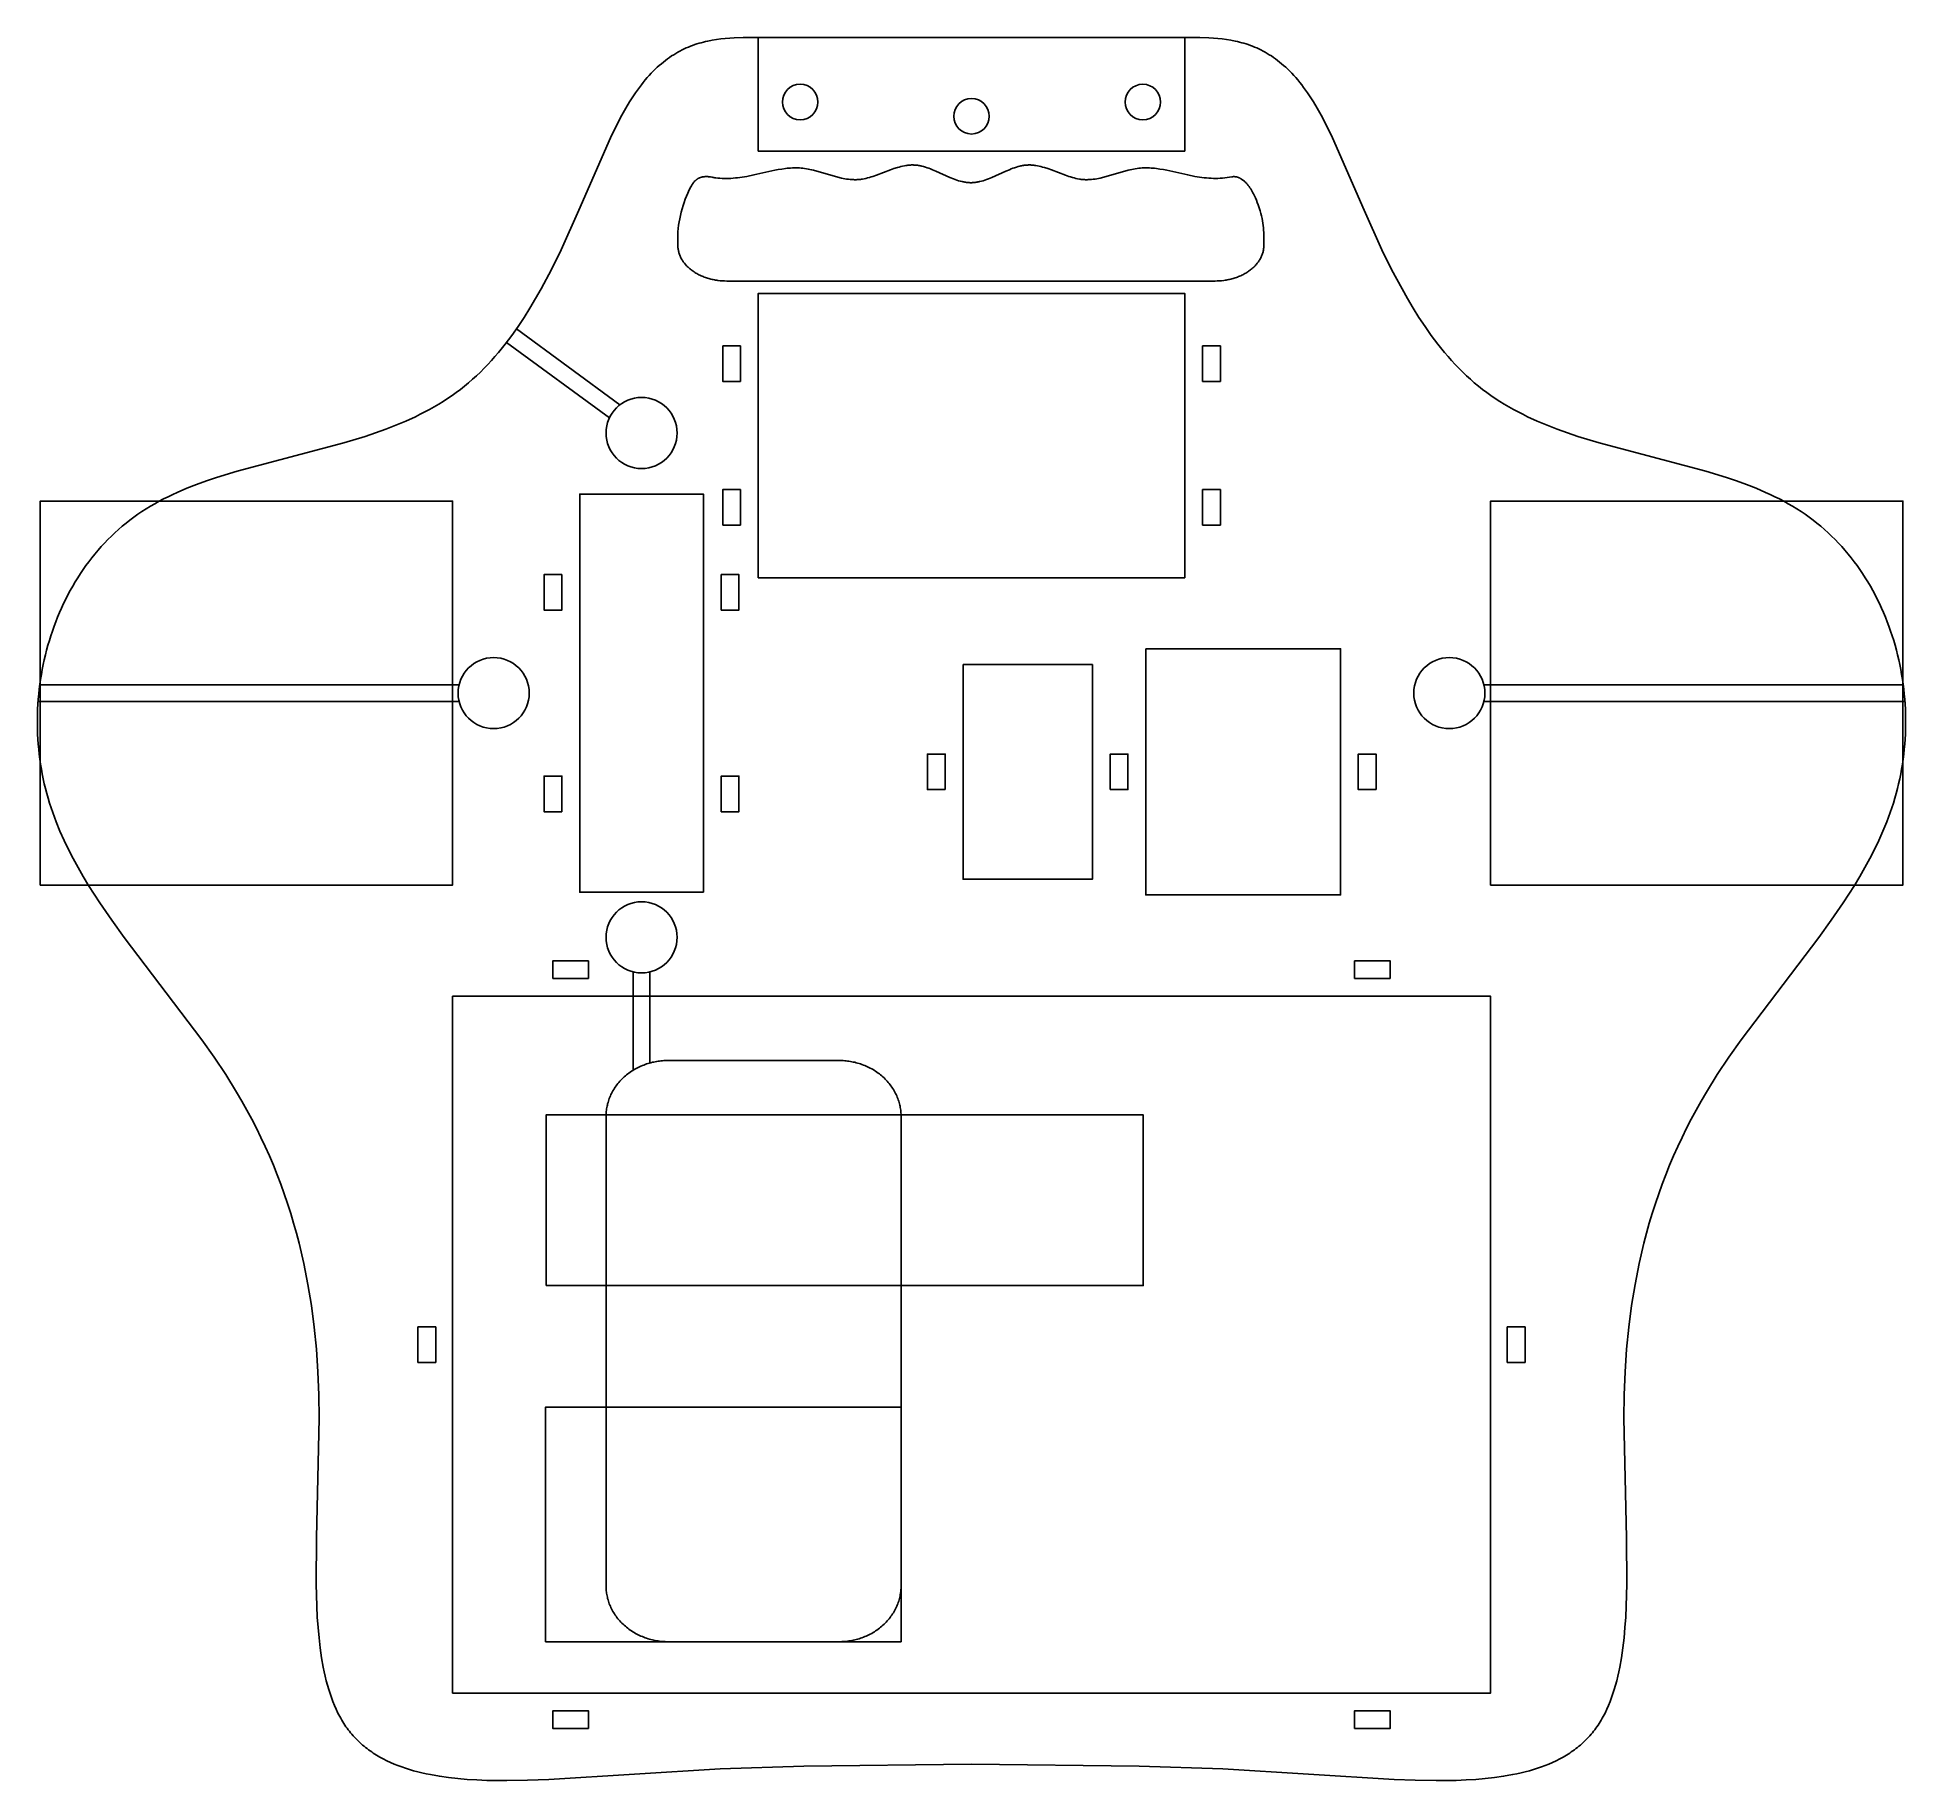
# Model space of a CAD drawing. Extents: x 592 to 926, y 0 to 311.
import ezdxf

# ---------------------------------------------------------------- set-up
doc = ezdxf.new("R2010")
doc.units = 0
doc.layers.add('FAB$CUT', color=1, linetype='CONTINUOUS')
doc.layers.add('FAB$ENGRAVE', color=5, linetype='CONTINUOUS')

msp = doc.modelspace()

# ---------------------------------------------------------------- linework, layer by layer
at = {"layer": 'FAB$CUT'}
for p, q in [((696.17, 245.76), (677.67, 259.3)), ((694.28, 243.42), (675.9, 256.88)), ((667.43, 195.76), (592.53, 195.76)), ((850.5, 195.76), (925.4, 195.76)), ((667.44, 192.76), (592.23, 192.76)), ((850.49, 192.76), (925.71, 192.76)), ((698.53, 144.46), (698.53, 126.9)), ((701.53, 144.47), (701.53, 128.2))]:
    msp.add_line(p, q, dxfattribs=at)
for points in [[(758.97, 2.95), (729.02, 2.61), (714.09, 2.08), (683.46, 0.21), (679.68, 0.06), (675.98, 0), (672.37, 0.05), (670.61, 0.12), (668.88, 0.23), (667.18, 0.37), (665.52, 0.56), (663.91, 0.79), (662.33, 1.07), (661.56, 1.22), (660.79, 1.39), (660.05, 1.58), (659.31, 1.77), (658.59, 1.98), (657.87, 2.21), (657.18, 2.45), (656.49, 2.7), (655.82, 2.97), (655.16, 3.26), (654.52, 3.56), (653.89, 3.87), (653.28, 4.21), (652.69, 4.56), (652.1, 4.93), (651.82, 5.12), (651.54, 5.31), (651.26, 5.51), (650.99, 5.72), (650.72, 5.93), (650.46, 6.14), (650.2, 6.36), (649.94, 6.58), (649.69, 6.81), (649.45, 7.04), (649.21, 7.28), (648.97, 7.52), (648.73, 7.77), (648.51, 8.02), (648.28, 8.28), (648.06, 8.54), (647.85, 8.81), (647.64, 9.08), (647.43, 9.36), (647.23, 9.64), (647.04, 9.93), (646.85, 10.22), (646.66, 10.52), (646.48, 10.82), (646.3, 11.13), (646.13, 11.44), (645.8, 12.08), (645.48, 12.74), (645.18, 13.42), (644.9, 14.11), (644.63, 14.83), (644.38, 15.55), (644.14, 16.3), (643.92, 17.06), (643.71, 17.84), (643.51, 18.64), (643.33, 19.45), (643.17, 20.27), (642.87, 21.96), (642.61, 23.7), (642.41, 25.5), (642.24, 27.34), (642.11, 29.22), (642.01, 31.15), (641.91, 35.1), (641.96, 43.36), (642.44, 64.74), (642.38, 68.93), (642.22, 73.04), (641.95, 77.06), (641.56, 81), (641.06, 84.86), (640.44, 88.64), (639.7, 92.35), (638.85, 95.99), (638.38, 97.79), (637.88, 99.56), (637.35, 101.33), (636.8, 103.07), (636.21, 104.8), (635.59, 106.52), (634.94, 108.22), (634.26, 109.91), (633.54, 111.59), (632.8, 113.25), (632.03, 114.9), (631.22, 116.54), (630.39, 118.16), (629.52, 119.78), (628.63, 121.38), (627.7, 122.97), (625.74, 126.13), (623.66, 129.25), (621.48, 132.33), (607.6, 150.62), (605.38, 153.69), (603.25, 156.79), (601.24, 159.92), (600.28, 161.51), (599.37, 163.1), (598.49, 164.7), (597.66, 166.32), (596.88, 167.95), (596.14, 169.6), (595.47, 171.26), (594.84, 172.93), (594.55, 173.78), (594.28, 174.63), (594.02, 175.48), (593.78, 176.34), (593.55, 177.2), (593.34, 178.07), (593.15, 178.94), (592.98, 179.82), (592.81, 180.7), (592.67, 181.58), (592.54, 182.46), (592.43, 183.35), (592.34, 184.24), (592.26, 185.13), (592.19, 186.02), (592.15, 186.92), (592.11, 187.81), (592.1, 188.71), (592.1, 189.6), (592.11, 190.5), (592.15, 191.39), (592.19, 192.28), (592.26, 193.18), (592.34, 194.07), (592.43, 194.95), (592.54, 195.84), (592.67, 196.72), (592.81, 197.61), (592.97, 198.48), (593.14, 199.36), (593.33, 200.23), (593.53, 201.09), (593.75, 201.96), (593.99, 202.81), (594.24, 203.67), (594.5, 204.51), (594.78, 205.35), (595.07, 206.19), (595.38, 207.01), (595.71, 207.83), (596.05, 208.65), (596.41, 209.45), (596.78, 210.25), (597.16, 211.04), (597.56, 211.83), (597.98, 212.6), (598.41, 213.36), (598.85, 214.12), (599.31, 214.86), (599.78, 215.6), (600.27, 216.32), (600.78, 217.03), (601.29, 217.73), (601.83, 218.42), (602.37, 219.1), (602.93, 219.77), (603.51, 220.42), (604.1, 221.07), (604.7, 221.69), (605.32, 222.31), (605.96, 222.91), (606.6, 223.5), (607.27, 224.07), (607.94, 224.63), (608.63, 225.17), (609.33, 225.7), (610.05, 226.21), (610.78, 226.7), (611.53, 227.18), (612.29, 227.64), (613.06, 228.09), (613.85, 228.53), (614.64, 228.94), (615.45, 229.35), (616.27, 229.74), (617.1, 230.12), (618.8, 230.84), (620.53, 231.52), (622.3, 232.17), (624.1, 232.77), (627.77, 233.9), (646.87, 238.97), (650.64, 240.12), (652.49, 240.74), (654.32, 241.4), (656.13, 242.1), (657.9, 242.84), (659.64, 243.64), (660.49, 244.06), (661.34, 244.49), (662.17, 244.93), (662.99, 245.39), (663.81, 245.87), (664.61, 246.37), (665.39, 246.88), (666.17, 247.4), (666.93, 247.95), (667.68, 248.51), (668.42, 249.1), (669.14, 249.7), (669.85, 250.32), (670.55, 250.96), (671.23, 251.61), (671.9, 252.28), (672.56, 252.97), (673.2, 253.67), (673.84, 254.38), (674.46, 255.11), (675.67, 256.61), (676.83, 258.16), (677.96, 259.75), (679.04, 261.38), (680.08, 263.04), (681.09, 264.73), (682.07, 266.45), (683.92, 269.94), (685.66, 273.47), (688.84, 280.51), (694.5, 293.44), (695.85, 296.22), (696.53, 297.51), (697.21, 298.73), (697.9, 299.88), (698.59, 300.96), (698.94, 301.48), (699.29, 301.97), (699.64, 302.45), (699.99, 302.91), (700.34, 303.36), (700.69, 303.79), (701.05, 304.2), (701.41, 304.6), (701.76, 304.99), (702.12, 305.36), (702.48, 305.71), (702.84, 306.05), (703.2, 306.38), (703.57, 306.69), (703.93, 306.99), (704.3, 307.28), (704.67, 307.55), (705.03, 307.82), (705.4, 308.07), (705.77, 308.3), (706.14, 308.53), (706.52, 308.74), (706.89, 308.95), (707.26, 309.14), (707.64, 309.32), (708.02, 309.5), (708.39, 309.66), (708.77, 309.81), (709.15, 309.95), (709.53, 310.09), (709.92, 310.22), (710.3, 310.33), (710.68, 310.44), (711.07, 310.54), (711.45, 310.64), (711.84, 310.73), (712.62, 310.88), (713.4, 311.01), (714.19, 311.11), (714.97, 311.2), (715.77, 311.26), (716.56, 311.31), (718.16, 311.37), (758.97, 311.39)], [(758.97, 2.95), (788.92, 2.61), (803.85, 2.08), (834.47, 0.21), (838.25, 0.06), (841.95, 0), (845.56, 0.05), (847.32, 0.12), (849.05, 0.23), (850.75, 0.37), (852.41, 0.56), (854.03, 0.79), (855.61, 1.07), (856.38, 1.22), (857.14, 1.39), (857.89, 1.58), (858.62, 1.77), (859.35, 1.98), (860.06, 2.21), (860.76, 2.45), (861.44, 2.7), (862.11, 2.97), (862.77, 3.26), (863.41, 3.56), (864.04, 3.87), (864.65, 4.21), (865.25, 4.56), (865.83, 4.93), (866.11, 5.12), (866.39, 5.31), (866.67, 5.51), (866.94, 5.72), (867.21, 5.93), (867.47, 6.14), (867.73, 6.36), (867.99, 6.58), (868.24, 6.81), (868.49, 7.04), (868.73, 7.28), (868.97, 7.52), (869.2, 7.77), (869.43, 8.02), (869.65, 8.28), (869.87, 8.54), (870.08, 8.81), (870.29, 9.08), (870.5, 9.36), (870.7, 9.64), (870.9, 9.93), (871.09, 10.22), (871.27, 10.52), (871.45, 10.82), (871.63, 11.13), (871.81, 11.44), (872.14, 12.08), (872.45, 12.74), (872.75, 13.42), (873.04, 14.11), (873.3, 14.83), (873.56, 15.55), (873.79, 16.3), (874.02, 17.06), (874.22, 17.84), (874.42, 18.64), (874.6, 19.45), (874.77, 20.27), (875.07, 21.96), (875.32, 23.7), (875.53, 25.5), (875.69, 27.34), (875.83, 29.22), (875.92, 31.15), (876.03, 35.1), (875.97, 43.36), (875.49, 64.74), (875.55, 68.93), (875.71, 73.04), (875.99, 77.06), (876.38, 81), (876.88, 84.86), (877.5, 88.64), (878.23, 92.35), (879.08, 95.99), (879.55, 97.79), (880.05, 99.56), (880.58, 101.33), (881.14, 103.07), (881.73, 104.8), (882.35, 106.52), (883, 108.22), (883.68, 109.91), (884.39, 111.59), (885.13, 113.25), (885.9, 114.9), (886.71, 116.54), (887.54, 118.16), (888.41, 119.78), (889.31, 121.38), (890.24, 122.97), (892.19, 126.13), (894.27, 129.25), (896.45, 132.33), (910.34, 150.62), (912.56, 153.69), (914.69, 156.79), (916.7, 159.92), (917.65, 161.51), (918.57, 163.1), (919.44, 164.7), (920.27, 166.32), (921.06, 167.95), (921.79, 169.6), (922.47, 171.26), (923.09, 172.93), (923.38, 173.78), (923.65, 174.63), (923.91, 175.48), (924.15, 176.34), (924.38, 177.2), (924.59, 178.07), (924.78, 178.94), (924.96, 179.82), (925.12, 180.7), (925.26, 181.58), (925.39, 182.46), (925.5, 183.35), (925.6, 184.24), (925.68, 185.13), (925.74, 186.02), (925.79, 186.92), (925.82, 187.81), (925.84, 188.71), (925.84, 189.6), (925.82, 190.5), (925.79, 191.39), (925.74, 192.28), (925.68, 193.18), (925.6, 194.07), (925.5, 194.95), (925.39, 195.84), (925.26, 196.72), (925.12, 197.61), (924.97, 198.48), (924.79, 199.36), (924.6, 200.23), (924.4, 201.09), (924.18, 201.96), (923.95, 202.81), (923.7, 203.67), (923.43, 204.51), (923.15, 205.35), (922.86, 206.19), (922.55, 207.01), (922.22, 207.83), (921.88, 208.65), (921.53, 209.45), (921.16, 210.25), (920.77, 211.04), (920.37, 211.83), (919.96, 212.6), (919.53, 213.36), (919.08, 214.12), (918.62, 214.86), (918.15, 215.6), (917.66, 216.32), (917.16, 217.03), (916.64, 217.73), (916.11, 218.42), (915.56, 219.1), (915, 219.77), (914.42, 220.42), (913.83, 221.07), (913.23, 221.69), (912.61, 222.31), (911.98, 222.91), (911.33, 223.5), (910.67, 224.07), (909.99, 224.63), (909.3, 225.17), (908.6, 225.7), (907.88, 226.21), (907.15, 226.7), (906.4, 227.18), (905.64, 227.64), (904.87, 228.09), (904.09, 228.53), (903.29, 228.94), (902.48, 229.35), (901.66, 229.74), (900.83, 230.12), (899.14, 230.84), (897.4, 231.52), (895.64, 232.17), (893.84, 232.77), (890.16, 233.9), (871.06, 238.97), (867.29, 240.12), (865.44, 240.74), (863.61, 241.4), (861.81, 242.1), (860.03, 242.84), (858.3, 243.64), (857.44, 244.06), (856.6, 244.49), (855.76, 244.93), (854.94, 245.39), (854.13, 245.87), (853.33, 246.37), (852.54, 246.88), (851.76, 247.4), (851, 247.95), (850.25, 248.51), (849.51, 249.1), (848.79, 249.7), (848.08, 250.32), (847.39, 250.96), (846.71, 251.61), (846.03, 252.28), (845.38, 252.97), (844.73, 253.67), (844.1, 254.38), (843.48, 255.11), (842.27, 256.61), (841.1, 258.16), (839.98, 259.75), (838.89, 261.38), (837.85, 263.04), (836.84, 264.73), (835.87, 266.45), (834.01, 269.94), (832.28, 273.47), (829.09, 280.51), (823.43, 293.44), (822.08, 296.22), (821.4, 297.51), (820.72, 298.73), (820.03, 299.88), (819.34, 300.96), (819, 301.48), (818.65, 301.97), (818.3, 302.45), (817.95, 302.91), (817.59, 303.36), (817.24, 303.79), (816.88, 304.2), (816.53, 304.6), (816.17, 304.99), (815.81, 305.36), (815.45, 305.71), (815.09, 306.05), (814.73, 306.38), (814.37, 306.69), (814, 306.99), (813.64, 307.28), (813.27, 307.55), (812.9, 307.82), (812.53, 308.07), (812.16, 308.3), (811.79, 308.53), (811.42, 308.74), (811.04, 308.95), (810.67, 309.14), (810.29, 309.32), (809.92, 309.5), (809.54, 309.66), (809.16, 309.81), (808.78, 309.95), (808.4, 310.09), (808.02, 310.22), (807.63, 310.33), (807.25, 310.44), (806.86, 310.54), (806.48, 310.64), (806.09, 310.73), (805.31, 310.88), (804.53, 311.01), (803.75, 311.11), (802.96, 311.2), (802.17, 311.26), (801.37, 311.31), (799.77, 311.37), (758.97, 311.39)]]:
    msp.add_lwpolyline(points, dxfattribs=at)
msp.add_lwpolyline([(708.3, 283.58, 0.120532), (706.51, 274.22), (706.52, 274.08), (706.52, 273.94), (706.53, 273.8), (706.55, 273.65), (706.57, 273.51), (706.6, 273.36), (706.63, 273.22), (706.66, 273.07), (706.7, 272.92), (706.75, 272.77), (706.8, 272.63), (706.85, 272.48), (706.91, 272.33), (706.98, 272.18), (707.05, 272.03), (707.13, 271.89), (707.21, 271.74), (707.3, 271.6), (707.39, 271.45), (707.49, 271.31), (707.59, 271.17), (707.7, 271.03), (707.82, 270.89), (707.94, 270.75), (708.06, 270.61), (708.19, 270.48), (708.33, 270.35), (708.47, 270.22), (708.61, 270.1), (708.76, 269.97), (708.91, 269.85), (709.07, 269.73), (709.23, 269.62), (709.4, 269.51), (709.57, 269.4), (709.74, 269.3), (709.92, 269.19), (710.1, 269.1), (710.28, 269), (710.46, 268.91), (710.65, 268.82), (710.84, 268.74), (711.04, 268.66), (711.23, 268.58), (711.43, 268.51), (711.63, 268.44), (711.83, 268.38), (712.03, 268.32), (712.23, 268.26), (712.43, 268.21), (712.63, 268.16), (712.84, 268.12), (713.04, 268.08), (713.24, 268.04), (713.45, 268.01), (713.65, 267.98), (714.05, 267.93), (714.45, 267.9), (714.85, 267.88), (715.24, 267.87), (802.47, 267.87), (802.86, 267.88), (803.25, 267.9), (803.65, 267.93), (804.05, 267.98), (804.26, 268.01), (804.46, 268.04), (804.66, 268.08), (804.87, 268.12), (805.07, 268.16), (805.27, 268.21), (805.48, 268.26), (805.68, 268.32), (805.88, 268.38), (806.08, 268.44), (806.28, 268.51), (806.47, 268.58), (806.67, 268.66), (806.86, 268.74), (807.05, 268.82), (807.24, 268.91), (807.43, 269), (807.61, 269.1), (807.79, 269.19), (807.96, 269.3), (808.14, 269.4), (808.31, 269.51), (808.47, 269.62), (808.63, 269.73), (808.79, 269.85), (808.95, 269.97), (809.09, 270.1), (809.24, 270.22), (809.38, 270.35), (809.51, 270.48), (809.64, 270.61), (809.77, 270.75), (809.89, 270.89), (810, 271.03), (810.11, 271.17), (810.22, 271.31), (810.31, 271.45), (810.41, 271.6), (810.49, 271.74), (810.58, 271.89), (810.65, 272.03), (810.73, 272.18), (810.79, 272.33), (810.85, 272.48), (810.91, 272.63), (810.96, 272.77), (811, 272.92), (811.04, 273.07), (811.08, 273.22), (811.11, 273.36), (811.13, 273.51), (811.15, 273.65), (811.17, 273.8), (811.18, 273.94), (811.19, 274.08), (811.19, 274.22), (811.17, 276.12), (811.16, 276.55), (811.14, 276.97), (811.11, 277.39), (811.07, 277.8), (811.02, 278.21), (810.95, 278.62), (810.87, 279.05), (810.78, 279.49), (810.66, 279.95), (810.52, 280.43), (810.36, 280.95), (810.17, 281.5), (810.02, 281.9), (809.86, 282.32), (809.68, 282.75), (809.58, 282.97), (809.47, 283.2), (809.36, 283.42), (809.24, 283.64), (809.12, 283.87), (808.99, 284.09), (808.86, 284.31), (808.71, 284.52), (808.57, 284.73), (808.41, 284.94), (808.33, 285.04), (808.25, 285.13), (808.17, 285.23), (808.08, 285.32), (808, 285.41), (807.91, 285.5), (807.82, 285.59), (807.74, 285.67), (807.65, 285.75), (807.55, 285.82), (807.46, 285.9), (807.37, 285.97), (807.28, 286.03), (807.18, 286.09), (807.09, 286.15), (806.99, 286.21), (806.94, 286.23), (806.89, 286.26), (806.84, 286.28), (806.8, 286.3), (806.75, 286.32), (806.7, 286.35), (806.65, 286.36), (806.6, 286.38), (806.55, 286.4), (806.5, 286.42), (806.46, 286.43), (806.41, 286.44), (806.36, 286.46), (806.31, 286.47), (806.26, 286.48), (806.21, 286.49), (806.16, 286.5), (806.11, 286.5), (806.07, 286.51), (806.02, 286.51), (805.97, 286.52), (805.92, 286.52), (805.87, 286.52), (805.83, 286.52), (805.78, 286.52), (805.73, 286.52), (805.68, 286.52), (805.64, 286.51), (805.59, 286.51), (805.54, 286.5), (805.5, 286.49), (805.45, 286.48), (805.04, 286.4), (804.63, 286.34), (804.23, 286.29), (803.82, 286.25), (803.41, 286.22), (803, 286.2), (802.58, 286.2), (802.17, 286.2), (801.76, 286.22), (801.35, 286.24), (800.93, 286.28), (800.52, 286.32), (800.1, 286.37), (799.69, 286.43), (798.86, 286.57), (797.61, 286.82), (793.87, 287.66), (793.24, 287.78), (792.62, 287.88), (791.99, 287.97), (791.68, 288), (791.36, 288.03), (791.05, 288.05), (790.74, 288.07), (790.42, 288.08), (790.11, 288.09), (789.8, 288.08), (789.48, 288.07), (789.17, 288.05), (788.86, 288.02), (788.54, 287.98), (788.23, 287.93), (787.92, 287.88), (787.6, 287.81), (787.29, 287.75), (786.98, 287.67), (786.35, 287.51), (783.23, 286.58), (782.6, 286.42), (781.98, 286.27), (781.67, 286.2), (781.35, 286.14), (781.04, 286.09), (780.73, 286.05), (780.42, 286.01), (780.1, 285.99), (779.79, 285.98), (779.64, 285.97), (779.48, 285.97), (779.32, 285.97), (779.17, 285.98), (779.01, 285.99), (778.86, 286), (778.7, 286.02), (778.54, 286.03), (778.39, 286.06), (778.23, 286.08), (777.92, 286.14), (777.61, 286.2), (777.29, 286.28), (776.98, 286.36), (776.67, 286.46), (776.36, 286.56), (775.73, 286.77), (773.23, 287.72), (772.6, 287.94), (771.98, 288.14), (771.67, 288.23), (771.35, 288.31), (771.04, 288.39), (770.73, 288.45), (770.42, 288.51), (770.26, 288.53), (770.1, 288.55), (769.95, 288.57), (769.79, 288.58), (769.64, 288.59), (769.48, 288.6), (769.32, 288.6), (769.17, 288.6), (769.01, 288.59), (768.85, 288.59), (768.7, 288.57), (768.54, 288.56), (768.38, 288.54), (768.23, 288.52), (768.07, 288.49), (767.92, 288.46), (767.76, 288.43), (767.6, 288.39), (767.29, 288.31), (766.98, 288.22), (766.67, 288.11), (766.35, 288), (766.04, 287.89), (765.73, 287.76), (765.1, 287.49), (762.6, 286.37), (761.98, 286.12), (761.66, 286), (761.35, 285.89), (761.04, 285.79), (760.73, 285.7), (760.41, 285.63), (760.26, 285.59), (760.1, 285.56), (759.95, 285.53), (759.79, 285.5), (759.63, 285.48), (759.48, 285.46), (759.32, 285.45), (759.16, 285.44), (759.01, 285.43), (758.85, 285.43), (758.7, 285.43), (758.54, 285.44), (758.38, 285.45), (758.23, 285.46), (758.07, 285.48), (757.91, 285.5), (757.76, 285.53), (757.6, 285.56), (757.45, 285.59), (757.29, 285.63), (756.98, 285.7), (756.66, 285.79), (756.35, 285.89), (756.04, 286), (755.73, 286.12), (755.1, 286.37), (752.6, 287.49), (751.98, 287.76), (751.66, 287.89), (751.35, 288), (751.04, 288.11), (750.73, 288.22), (750.41, 288.31), (750.1, 288.39), (749.94, 288.43), (749.79, 288.46), (749.63, 288.49), (749.48, 288.52), (749.32, 288.54), (749.16, 288.56), (749.01, 288.57), (748.85, 288.59), (748.69, 288.59), (748.54, 288.6), (748.38, 288.6), (748.23, 288.6), (748.07, 288.59), (747.91, 288.58), (747.76, 288.57), (747.6, 288.55), (747.44, 288.53), (747.29, 288.51), (746.98, 288.45), (746.66, 288.39), (746.35, 288.31), (746.04, 288.23), (745.72, 288.14), (745.1, 287.94), (744.47, 287.72), (741.97, 286.77), (741.35, 286.56), (741.04, 286.46), (740.72, 286.36), (740.41, 286.28), (740.1, 286.2), (739.79, 286.14), (739.47, 286.08), (739.32, 286.06), (739.16, 286.03), (739.01, 286.02), (738.85, 286), (738.69, 285.99), (738.54, 285.98), (738.38, 285.97), (738.22, 285.97), (738.07, 285.97), (737.91, 285.98), (737.6, 285.99), (737.29, 286.01), (736.97, 286.05), (736.66, 286.09), (736.35, 286.14), (736.04, 286.2), (735.73, 286.27), (735.1, 286.42), (734.48, 286.58), (731.35, 287.51), (730.73, 287.67), (730.41, 287.75), (730.1, 287.81), (729.79, 287.88), (729.47, 287.93), (729.16, 287.98), (728.85, 288.02), (728.53, 288.05), (728.22, 288.07), (727.91, 288.08), (727.59, 288.09), (727.28, 288.08), (726.97, 288.07), (726.66, 288.05), (726.34, 288.03), (726.03, 288), (725.72, 287.97), (725.09, 287.88), (724.46, 287.78), (723.84, 287.66), (720.09, 286.82), (718.85, 286.57), (718.02, 286.43), (717.19, 286.32), (716.78, 286.28), (716.38, 286.24), (715.98, 286.21), (715.58, 286.2), (715.18, 286.19), (714.8, 286.19), (714.42, 286.2), (714.04, 286.22), (713.67, 286.25), (713.31, 286.29), (713.13, 286.31), (712.96, 286.34), (712.79, 286.37), (712.62, 286.41), (712.35, 286.46), (712.24, 286.48), (712.12, 286.49), (711.98, 286.51), (711.84, 286.52), (711.76, 286.52), (711.68, 286.53), (711.6, 286.53), (711.52, 286.53), (711.44, 286.52), (711.35, 286.52), (711.26, 286.51), (711.17, 286.5), (711.08, 286.49), (710.99, 286.48), (710.9, 286.46), (710.8, 286.44), (710.71, 286.42), (710.66, 286.41), (710.62, 286.39), (710.57, 286.38), (710.52, 286.36), (710.48, 286.34), (710.43, 286.33), (710.38, 286.31), (710.34, 286.29), (710.29, 286.27), (710.25, 286.24), (710.2, 286.22), (710.16, 286.2), (710.11, 286.17), (710.07, 286.15), (710.03, 286.12), (709.99, 286.09), (709.94, 286.06), (709.9, 286.03), (709.86, 286), (709.82, 285.97), (709.78, 285.93), (709.74, 285.9), (709.7, 285.87), (709.66, 285.83), (709.59, 285.76), (709.51, 285.68), (709.44, 285.6), (709.37, 285.52), (709.31, 285.44), (709.24, 285.35), (709.18, 285.27), (709.11, 285.18), (709.05, 285.09), (709, 284.99), (708.94, 284.9), (708.83, 284.71), (708.73, 284.52), (708.64, 284.33), (708.55, 284.14)], format="xyb", close=True, dxfattribs=at)
for points in [[(714.52, 256.28), (714.52, 249.93), (717.69, 249.93), (717.69, 256.28)], [(803.42, 256.28), (803.42, 249.93), (800.24, 249.93), (800.24, 256.28)], [(714.52, 224.27), (714.52, 230.62), (717.69, 230.62), (717.69, 224.27)], [(803.42, 224.27), (803.42, 230.62), (800.24, 230.62), (800.24, 224.27)], [(685.81, 215.43), (685.81, 209.08), (682.63, 209.08), (682.63, 215.43)], [(714.25, 215.43), (714.25, 209.08), (717.43, 209.08), (717.43, 215.43)], [(754.27, 177.02), (754.27, 183.37), (751.1, 183.37), (751.1, 177.02)], [(783.74, 177.02), (783.74, 183.37), (786.91, 183.37), (786.91, 177.02)], [(831.24, 177.02), (831.24, 183.37), (828.06, 183.37), (828.06, 177.02)], [(685.81, 173.08), (685.81, 179.43), (682.63, 179.43), (682.63, 173.08)], [(714.25, 173.08), (714.25, 179.43), (717.43, 179.43), (717.43, 173.08)], [(690.53, 146.46), (684.18, 146.46), (684.18, 143.29), (690.53, 143.29)], [(827.4, 146.46), (833.75, 146.46), (833.75, 143.29), (827.4, 143.29)], [(735.32, 24.82), (704.75, 24.82), (704.5, 24.82), (704.26, 24.83), (704.01, 24.84), (703.75, 24.86), (703.5, 24.88), (703.25, 24.91), (702.99, 24.95), (702.73, 24.99), (702.48, 25.03), (702.22, 25.08), (701.96, 25.14), (701.7, 25.2), (701.44, 25.27), (701.19, 25.35), (700.93, 25.43), (700.67, 25.52), (700.42, 25.62), (700.17, 25.72), (699.91, 25.82), (699.66, 25.94), (699.42, 26.05), (699.17, 26.18), (698.93, 26.31), (698.69, 26.45), (698.46, 26.59), (698.22, 26.74), (698, 26.89), (697.77, 27.06), (697.55, 27.22), (697.34, 27.39), (697.13, 27.57), (696.92, 27.75), (696.72, 27.93), (696.53, 28.12), (696.34, 28.32), (696.16, 28.52), (695.98, 28.72), (695.81, 28.92), (695.64, 29.13), (695.48, 29.35), (695.33, 29.56), (695.19, 29.78), (695.05, 30), (694.92, 30.23), (694.79, 30.45), (694.67, 30.68), (694.56, 30.91), (694.46, 31.14), (694.36, 31.37), (694.27, 31.6), (694.18, 31.83), (694.11, 32.07), (694.04, 32.3), (693.97, 32.53), (693.92, 32.77), (693.86, 33), (693.82, 33.23), (693.78, 33.46), (693.75, 33.69), (693.72, 33.92), (693.7, 34.15), (693.69, 34.37), (693.68, 34.6), (693.68, 34.82), (693.68, 118.63), (693.68, 118.85), (693.69, 119.07), (693.7, 119.3), (693.72, 119.53), (693.75, 119.75), (693.78, 119.98), (693.82, 120.22), (693.86, 120.45), (693.92, 120.68), (693.97, 120.91), (694.04, 121.15), (694.11, 121.38), (694.18, 121.61), (694.27, 121.85), (694.36, 122.08), (694.46, 122.31), (694.56, 122.54), (694.67, 122.77), (694.79, 123), (694.92, 123.22), (695.05, 123.44), (695.19, 123.67), (695.33, 123.88), (695.48, 124.1), (695.64, 124.31), (695.81, 124.52), (695.98, 124.73), (696.16, 124.93), (696.34, 125.13), (696.53, 125.32), (696.72, 125.51), (696.92, 125.7), (697.13, 125.88), (697.34, 126.06), (697.55, 126.23), (697.77, 126.39), (698, 126.55), (698.22, 126.71), (698.46, 126.85), (698.69, 127), (698.93, 127.13), (699.17, 127.27), (699.42, 127.39), (699.66, 127.51), (699.91, 127.62), (700.17, 127.73), (700.42, 127.83), (700.67, 127.93), (700.93, 128.01), (701.19, 128.1), (701.44, 128.17), (701.7, 128.24), (701.96, 128.31), (702.22, 128.36), (702.48, 128.41), (702.73, 128.46), (702.99, 128.5), (703.25, 128.54), (703.5, 128.56), (703.75, 128.59), (704.01, 128.61), (704.26, 128.62), (704.5, 128.63), (704.75, 128.63), (735.32, 128.63), (735.56, 128.63), (735.81, 128.62), (736.06, 128.61), (736.31, 128.59), (736.57, 128.56), (736.82, 128.54), (737.08, 128.5), (737.33, 128.46), (737.59, 128.41), (737.85, 128.36), (738.11, 128.31), (738.36, 128.24), (738.62, 128.17), (738.88, 128.1), (739.14, 128.01), (739.39, 127.93), (739.65, 127.83), (739.9, 127.73), (740.15, 127.62), (740.4, 127.51), (740.65, 127.39), (740.89, 127.27), (741.14, 127.13), (741.38, 127), (741.61, 126.85), (741.84, 126.71), (742.07, 126.55), (742.29, 126.39), (742.51, 126.23), (742.73, 126.06), (742.94, 125.88), (743.14, 125.7), (743.34, 125.51), (743.54, 125.32), (743.73, 125.13), (743.91, 124.93), (744.09, 124.73), (744.26, 124.52), (744.42, 124.31), (744.58, 124.1), (744.73, 123.88), (744.88, 123.67), (745.02, 123.44), (745.15, 123.22), (745.28, 123), (745.39, 122.77), (745.51, 122.54), (745.61, 122.31), (745.71, 122.08), (745.8, 121.85), (745.88, 121.61), (745.96, 121.38), (746.03, 121.15), (746.09, 120.91), (746.15, 120.68), (746.2, 120.45), (746.25, 120.22), (746.28, 119.98), (746.32, 119.75), (746.34, 119.53), (746.36, 119.3), (746.38, 119.07), (746.38, 118.85), (746.39, 118.63), (746.39, 34.82), (746.38, 34.6), (746.38, 34.37), (746.36, 34.15), (746.34, 33.92), (746.32, 33.69), (746.28, 33.46), (746.25, 33.23), (746.2, 33), (746.15, 32.77), (746.09, 32.53), (746.03, 32.3), (745.96, 32.07), (745.88, 31.83), (745.8, 31.6), (745.71, 31.37), (745.61, 31.14), (745.51, 30.91), (745.39, 30.68), (745.28, 30.45), (745.15, 30.23), (745.02, 30), (744.88, 29.78), (744.73, 29.56), (744.58, 29.35), (744.42, 29.13), (744.26, 28.92), (744.09, 28.72), (743.91, 28.52), (743.73, 28.32), (743.54, 28.12), (743.34, 27.93), (743.14, 27.75), (742.94, 27.57), (742.73, 27.39), (742.51, 27.22), (742.29, 27.06), (742.07, 26.89), (741.84, 26.74), (741.61, 26.59), (741.38, 26.45), (741.14, 26.31), (740.89, 26.18), (740.65, 26.05), (740.4, 25.94), (740.15, 25.82), (739.9, 25.72), (739.65, 25.62), (739.39, 25.52), (739.14, 25.43), (738.88, 25.35), (738.62, 25.27), (738.36, 25.2), (738.11, 25.14), (737.85, 25.08), (737.59, 25.03), (737.33, 24.99), (737.08, 24.95), (736.82, 24.91), (736.57, 24.88), (736.31, 24.86), (736.06, 24.84), (735.81, 24.83), (735.56, 24.82)], [(660.08, 81.06), (660.08, 74.71), (663.26, 74.71), (663.26, 81.06)], [(857.85, 81.06), (857.85, 74.71), (854.68, 74.71), (854.68, 81.06)], [(690.53, 9.3), (684.18, 9.3), (684.18, 12.48), (690.53, 12.48)], [(827.4, 9.3), (833.75, 9.3), (833.75, 12.48), (827.4, 12.48)]]:
    msp.add_lwpolyline(points, close=True, dxfattribs=at)
for centre, radius in [((728.36, 299.84), 3.18), ((758.97, 297.3), 3.17), ((789.57, 299.84), 3.17), ((700.03, 240.72), 6.35), ((673.61, 194.26), 6.35), ((844.32, 194.26), 6.35), ((700.03, 150.64), 6.35)]:
    msp.add_circle(centre, radius, dxfattribs=at)
at = {"layer": 'FAB$ENGRAVE'}
for p, q in [((720.87, 311.39), (720.87, 291.07)), ((797.07, 291.07), (797.07, 311.39)), ((720.87, 291.07), (797.07, 291.07))]:
    msp.add_line(p, q, dxfattribs=at)
for points in [[(720.87, 214.87), (797.07, 214.87), (797.07, 265.67), (720.87, 265.67)], [(592.6, 159.97), (666.26, 159.97), (666.26, 228.55), (592.6, 228.55)], [(711.08, 158.7), (711.08, 229.82), (688.98, 229.82), (688.98, 158.7)], [(851.68, 159.97), (925.34, 159.97), (925.34, 228.55), (851.68, 228.55)], [(790.09, 202.17), (790.09, 158.22), (824.89, 158.22), (824.89, 202.17)], [(757.45, 199.37), (757.45, 161.02), (780.56, 161.02), (780.56, 199.37)], [(666.26, 15.65), (851.68, 15.65), (851.68, 140.11), (666.26, 140.11)], [(682.98, 88.43), (789.66, 88.43), (789.66, 118.91), (682.98, 118.91)], [(682.89, 24.82), (746.39, 24.82), (746.39, 66.73), (682.89, 66.73)]]:
    msp.add_lwpolyline(points, close=True, dxfattribs=at)

doc.saveas('drawing.dxf')
